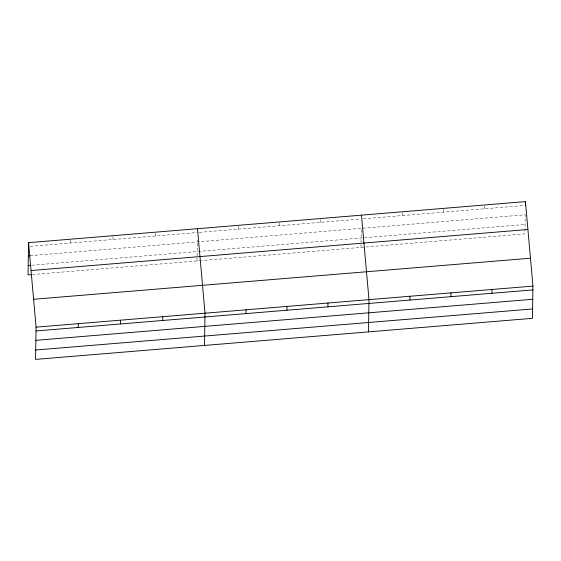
<?xml version="1.0" encoding="UTF-8"?>
<svg xmlns="http://www.w3.org/2000/svg" width="561" height="561" viewBox="0 0 561 561"><rect width="100%" height="100%" fill="white"/><g stroke="black" fill="none" stroke-linecap="round" stroke-linejoin="round"><path stroke-width="0.42" stroke-dasharray="2.81 2.1" d="M70.735 242.969L70.791 239.175M112.964 239.484L113.027 235.69M155.201 235.992L155.264 232.198M196.988 260.949L197.058 256.679M197.072 255.823L197.318 240.178M238.432 229.112L238.488 225.319M279.42 225.725L279.483 221.932M320.415 222.338L320.471 218.545M360.961 247.394L361.025 243.13M361.039 242.275L361.263 228.341M402.398 215.564L402.461 211.77M443.393 212.177L443.449 208.383M484.388 208.79L484.445 204.996M30.224 246.321L197.437 232.499M199.183 232.359L360.534 219.021M363.149 218.804L524.507 205.473M30.077 255.704L525.229 214.786L524.928 233.846L201.35 260.585M31.647 265.234L525.075 224.463M32.363 274.553L200.48 260.662"/><path stroke-width="0.84" d="M28.555 242.668L36.072 327.154L35.56 359.391L532.445 318.332L532.95 286.096L525.44 201.609L28.555 242.668L28.05 274.904L31.5 274.624M78.245 327.456L78.302 323.662M120.482 323.963L120.538 320.17M162.711 320.478L162.774 316.685M204.506 345.429L205.01 313.192L197.493 228.706M245.942 313.599L245.999 309.805M286.937 310.212L286.994 306.418M327.926 306.825L327.989 303.031M368.472 331.881L368.977 299.644L361.466 215.158M409.916 300.051L409.972 296.257M450.904 296.664L450.967 292.87M491.899 293.277L491.955 289.483M525.377 205.403L525.44 201.609M28.352 255.851L30.077 255.704M28.197 265.521L30.785 265.304M31.037 270.549L527.915 229.491M33.59 299.272L530.468 258.214M36.072 327.154L532.95 286.096M36.009 330.948L532.894 289.89M35.862 340.331L532.74 299.272M35.708 350.008L532.592 308.943"/></g></svg>
